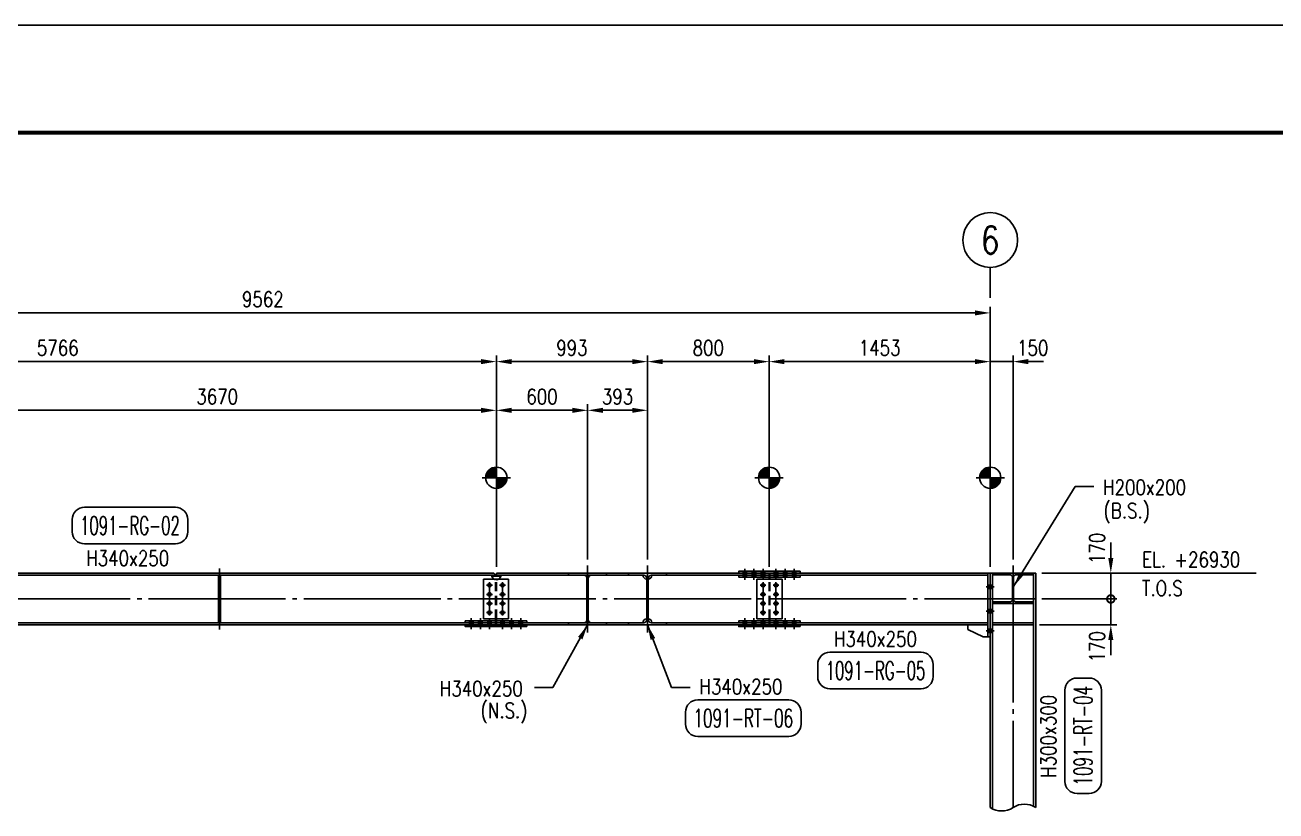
# Model space of a CAD drawing. Header units: millimetres. Extents: x 0 to 232280, y -26939 to 23794.
# Drawn here: x 215612 to 223835, y 18630 to 23794 of the extents above; entities that cross this region are included whole.
import ezdxf
from ezdxf.enums import TextEntityAlignment as Align

# ---------------------------------------------------------------- set-up
doc = ezdxf.new("R2010")
doc.units = ezdxf.units.MM
doc.header["$LTSCALE"] = 30
doc.linetypes.add('JNK-CENTER', pattern=[34, 30, -1.5, 1, -1.5])
doc.linetypes.add('JNK-HIDDEN', pattern=[3, 2, -1])
for name, color, linetype in [('CEN-R', 1, 'JNK-CENTER'), ('CON-C', 4, 'Continuous'), ('CON-G', 3, 'Continuous'), ('CON-W', 7, 'Continuous'), ('CON-Y', 2, 'Continuous'), ('CONT-Y', 2, 'Continuous'), ('Dim-W', 7, 'Continuous'), ('HID-Y', 2, 'JNK-HIDDEN'), ('STL-OBJT', 7, 'Continuous')]:
    doc.layers.add(name, color=color, linetype=linetype)
doc.styles.add('SIMPLEX', font='simplex.shx', dxfattribs={"width": 0.8})
doc.dimstyles.new('DIM40', dxfattribs={"dimscale": 40, "dimtxt": 2.5, "dimasz": 2.5, "dimexe": 1, "dimexo": 1, "dimgap": 1, "dimtad": 1, "dimdec": 0, "dimdsep": 46, "dimtxsty": 'SIMPLEX', "dimcen": 0, "dimclrd": 7, "dimclre": 7, "dimclrt": 2, "dimadec": 1, "dimazin": 2, "dimtfac": 1, "dimtdec": 0, "dimtix": 1, "dimtmove": 2, "dimatfit": 2, "dimfxl": 1, "dimtolj": 1, "dimtzin": 0, "dimarcsym": 1})

# ---------------------------------------------------------------- blocks, each defined once
blk = doc.blocks.new('TITLE')
at = {"color": 7}
blk.add_line((841, 594.85), (0, 594.85), dxfattribs=at)
at = {"color": 7, "const_width": 0.707}
blk.add_lwpolyline([(823.32, 577.17), (27.94, 577.17)], dxfattribs=at)
blk = doc.blocks.new('col-row')
at = {"layer": 'CON-Y'}
blk.add_line((-3, 0), (-8, 0), dxfattribs=at)
blk.add_circle((-12.5, 0), 4.5, dxfattribs=at)
at = {"layer": 'CON-C', "style": 'SIMPLEX', "width": 0.8}
blk.add_attdef('A', text='', height=4.5, dxfattribs=at).set_placement((-12.5, 0), align=Align.MIDDLE_CENTER)
blk = doc.blocks.new('DUCT-TAG')
at = {"layer": 'CON-G'}
blk.add_lwpolyline([(-9.49, -1), (-9.49, 1, -0.414214), (-7.49, 3), (7.49, 3, -0.414214), (9.49, 1), (9.49, -1, -0.414214), (7.49, -3), (-7.49, -3, -0.414214)], format="xyb", close=True, dxfattribs=at)
at = {"layer": 'CON-G', "style": 'SIMPLEX', "width": 1.246304}
blk.add_attdef('NAME', text='', height=3, dxfattribs=at).set_placement((-8.19, -1.5), (8.19, -1.5), align=Align.FIT)
at = {"layer": 'CON-Y', "style": 'SIMPLEX'}
blk.add_attdef('ELEVATION', text='', height=2, dxfattribs=at).set_placement((0, -6.02), align=Align.CENTER)
blk = doc.blocks.new('A$C1D9C7FCA')
at = {"layer": 'CON-W'}
h = blk.add_hatch(color=256, dxfattribs=at)
h.paths.add_polyline_path([(40, 28.3), (40, 16.3), (28.5, 16.3), (28.5, 28.3)])
h.paths.add_polyline_path([(51.5, 28.3), (51.5, 16.3), (40, 16.3), (40, 28.3)])
h.paths.add_polyline_path([(51.5, 28.3), (40, 28.3), (40, 42.3), (51.5, 42.3)])
h.paths.add_polyline_path([(40, 28.3), (28.5, 28.3), (28.5, 42.3), (40, 42.3)])
h.paths.add_polyline_path([(40, 42.3), (28.5, 42.3), (28.5, 54.3), (40, 54.3)])
h.paths.add_polyline_path([(51.5, 42.3), (40, 42.3), (40, 54.3), (51.5, 54.3)])
h = blk.add_hatch(color=256, dxfattribs=at)
h.paths.add_polyline_path([(100, 28.3), (100, 16.3), (88.5, 16.3), (88.5, 28.3)])
h.paths.add_polyline_path([(111.5, 28.3), (111.5, 16.3), (100, 16.3), (100, 28.3)])
h.paths.add_polyline_path([(111.5, 28.3), (100, 28.3), (100, 42.3), (111.5, 42.3)])
h.paths.add_polyline_path([(100, 28.3), (88.5, 28.3), (88.5, 42.3), (100, 42.3)])
h.paths.add_polyline_path([(100, 42.3), (88.5, 42.3), (88.5, 54.3), (100, 54.3)])
h.paths.add_polyline_path([(111.5, 42.3), (100, 42.3), (100, 54.3), (111.5, 54.3)])
h = blk.add_hatch(color=256, dxfattribs=at)
h.paths.add_polyline_path([(160, 28.3), (160, 16.3), (148.5, 16.3), (148.5, 28.3)])
h.paths.add_polyline_path([(171.5, 28.3), (171.5, 16.3), (160, 16.3), (160, 28.3)])
h.paths.add_polyline_path([(171.5, 28.3), (160, 28.3), (160, 42.3), (171.5, 42.3)])
h.paths.add_polyline_path([(160, 28.3), (148.5, 28.3), (148.5, 42.3), (160, 42.3)])
h.paths.add_polyline_path([(160, 42.3), (148.5, 42.3), (148.5, 54.3), (160, 54.3)])
h.paths.add_polyline_path([(171.5, 42.3), (160, 42.3), (160, 54.3), (171.5, 54.3)])
h = blk.add_hatch(color=256, dxfattribs=at)
h.paths.add_polyline_path([(245, 28.3), (245, 16.3), (233.5, 16.3), (233.5, 28.3)])
h.paths.add_polyline_path([(256.5, 28.3), (256.5, 16.3), (245, 16.3), (245, 28.3)])
h.paths.add_polyline_path([(256.5, 28.3), (245, 28.3), (245, 42.3), (256.5, 42.3)])
h.paths.add_polyline_path([(245, 28.3), (233.5, 28.3), (233.5, 42.3), (245, 42.3)])
h.paths.add_polyline_path([(245, 42.3), (233.5, 42.3), (233.5, 54.3), (245, 54.3)])
h.paths.add_polyline_path([(256.5, 42.3), (245, 42.3), (245, 54.3), (256.5, 54.3)])
h = blk.add_hatch(color=256, dxfattribs=at)
h.paths.add_polyline_path([(305, 28.3), (305, 16.3), (293.5, 16.3), (293.5, 28.3)])
h.paths.add_polyline_path([(316.5, 28.3), (316.5, 16.3), (305, 16.3), (305, 28.3)])
h.paths.add_polyline_path([(316.5, 28.3), (305, 28.3), (305, 42.3), (316.5, 42.3)])
h.paths.add_polyline_path([(305, 28.3), (293.5, 28.3), (293.5, 42.3), (305, 42.3)])
h.paths.add_polyline_path([(305, 42.3), (293.5, 42.3), (293.5, 54.3), (305, 54.3)])
h.paths.add_polyline_path([(316.5, 42.3), (305, 42.3), (305, 54.3), (316.5, 54.3)])
h = blk.add_hatch(color=256, dxfattribs=at)
h.paths.add_polyline_path([(365, 28.3), (365, 16.3), (353.5, 16.3), (353.5, 28.3)])
h.paths.add_polyline_path([(376.5, 28.3), (376.5, 16.3), (365, 16.3), (365, 28.3)])
h.paths.add_polyline_path([(376.5, 28.3), (365, 28.3), (365, 42.3), (376.5, 42.3)])
h.paths.add_polyline_path([(365, 28.3), (353.5, 28.3), (353.5, 42.3), (365, 42.3)])
h.paths.add_polyline_path([(365, 42.3), (353.5, 42.3), (353.5, 54.3), (365, 54.3)])
h.paths.add_polyline_path([(376.5, 42.3), (365, 42.3), (365, 54.3), (376.5, 54.3)])
at = {"layer": 'CEN-R'}
for p, q in [((179.2, 288.3), (140.8, 288.3)), ((179.2, 288.3), (140.8, 288.3)), ((160, 307.4), (160, 89.1)), ((225.8, 288.3), (264.2, 288.3)), ((225.8, 288.3), (264.2, 288.3)), ((245, 307.4), (245, 89.1)), ((179.2, 228.3), (140.8, 228.3)), ((179.2, 168.3), (140.8, 168.3)), ((225.8, 228.3), (264.2, 228.3)), ((225.8, 168.3), (264.2, 168.3)), ((179.2, 108.3), (140.8, 108.3)), ((179.2, 108.3), (140.8, 108.3)), ((160, 127.4), (160, 89.1)), ((225.8, 108.3), (264.2, 108.3)), ((225.8, 108.3), (264.2, 108.3)), ((245, 127.4), (245, 89.1)), ((40, 71.7), (40, 0)), ((100, 71.7), (100, 0)), ((160, 71.7), (160, 0)), ((245, 71.7), (245, 0)), ((305, 71.7), (305, 0)), ((365, 71.7), (365, 0))]:
    blk.add_line(p, q, dxfattribs=at)
at = {"layer": 'CON-G'}
for p, q in [((175, 354.3), (175, 348.3)), ((175, 348.3), (225, 348.3)), ((200, 354.3), (200, 368.3)), ((205, 356.3), (217.4, 368.3)), ((205, 354.3), (205, 356.3)), ((225, 354.3), (225, 348.3)), ((120, 328.3), (285, 328.3)), ((120, 328.3), (120, 68.3)), ((285, 328.3), (285, 68.3)), ((120, 68.3), (285, 68.3)), ((200, 54.3), (200, 68.3)), ((205, 54.3), (205, 68.3))]:
    blk.add_line(p, q, dxfattribs=at)
for points in [[(0, 42.3), (405, 42.3), (405, 54.3), (0, 54.3)], [(0, 16.3), (405, 16.3), (405, 28.3), (0, 28.3)]]:
    blk.add_lwpolyline(points, close=True, dxfattribs=at)
for centre in [(160, 288.3), (245, 288.3), (160, 228.3), (160, 168.3), (245, 228.3), (245, 168.3), (160, 108.3), (245, 108.3)]:
    blk.add_circle(centre, 11.5, dxfattribs=at)
for start, end in [(180, 240.07357), (299.92643, 0)]:
    blk.add_arc((200, 354.3), 30, start, end, dxfattribs=at)
at = {"layer": 'HID-Y'}
for p, q in [((200, 68.3), (200, 324.3)), ((205, 68.3), (205, 324.7)), ((28.5, 54.3), (28.5, 16.3)), ((51.5, 54.3), (51.5, 16.3)), ((88.5, 54.3), (88.5, 16.3)), ((111.5, 54.3), (111.5, 16.3)), ((148.5, 54.3), (148.5, 16.3)), ((171.5, 54.3), (171.5, 16.3)), ((200, 28.3), (200, 54.3)), ((205, 28.3), (205, 54.3)), ((233.5, 54.3), (233.5, 16.3)), ((256.5, 54.3), (256.5, 16.3)), ((293.5, 54.3), (293.5, 16.3)), ((316.5, 54.3), (316.5, 16.3)), ((353.5, 54.3), (353.5, 16.3)), ((376.5, 54.3), (376.5, 16.3))]:
    blk.add_line(p, q, dxfattribs=at)
for start, end in [(240.07357, 270), (279.59407, 299.92643)]:
    blk.add_arc((200, 354.3), 30, start, end, dxfattribs=at)
blk = doc.blocks.new('340X250 S')
at = {"layer": 'CON-W'}
h = blk.add_hatch(color=256, dxfattribs=at)
h.paths.add_polyline_path([(382948.4, -27473.5), (382948.4, -27461.5), (382936.9, -27461.5), (382936.9, -27473.5)])
h.paths.add_polyline_path([(382959.9, -27473.5), (382959.9, -27461.5), (382948.4, -27461.5), (382948.4, -27473.5)])
h.paths.add_polyline_path([(382959.9, -27473.5), (382948.4, -27473.5), (382948.4, -27487.5), (382959.9, -27487.5)])
h.paths.add_polyline_path([(382948.4, -27473.5), (382936.9, -27473.5), (382936.9, -27487.5), (382948.4, -27487.5)])
h.paths.add_polyline_path([(382948.4, -27487.5), (382936.9, -27487.5), (382936.9, -27499.5), (382948.4, -27499.5)])
h.paths.add_polyline_path([(382959.9, -27487.5), (382948.4, -27487.5), (382948.4, -27499.5), (382959.9, -27499.5)])
h = blk.add_hatch(color=256, dxfattribs=at)
h.paths.add_polyline_path([(383008.4, -27473.5), (383008.4, -27461.5), (382996.9, -27461.5), (382996.9, -27473.5)])
h.paths.add_polyline_path([(383019.9, -27473.5), (383019.9, -27461.5), (383008.4, -27461.5), (383008.4, -27473.5)])
h.paths.add_polyline_path([(383019.9, -27473.5), (383008.4, -27473.5), (383008.4, -27487.5), (383019.9, -27487.5)])
h.paths.add_polyline_path([(383008.4, -27473.5), (382996.9, -27473.5), (382996.9, -27487.5), (383008.4, -27487.5)])
h.paths.add_polyline_path([(383008.4, -27487.5), (382996.9, -27487.5), (382996.9, -27499.5), (383008.4, -27499.5)])
h.paths.add_polyline_path([(383019.9, -27487.5), (383008.4, -27487.5), (383008.4, -27499.5), (383019.9, -27499.5)])
h = blk.add_hatch(color=256, dxfattribs=at)
h.paths.add_polyline_path([(383068.4, -27473.5), (383068.4, -27461.5), (383056.9, -27461.5), (383056.9, -27473.5)])
h.paths.add_polyline_path([(383079.9, -27473.5), (383079.9, -27461.5), (383068.4, -27461.5), (383068.4, -27473.5)])
h.paths.add_polyline_path([(383079.9, -27473.5), (383068.4, -27473.5), (383068.4, -27487.5), (383079.9, -27487.5)])
h.paths.add_polyline_path([(383068.4, -27473.5), (383056.9, -27473.5), (383056.9, -27487.5), (383068.4, -27487.5)])
h.paths.add_polyline_path([(383068.4, -27487.5), (383056.9, -27487.5), (383056.9, -27499.5), (383068.4, -27499.5)])
h.paths.add_polyline_path([(383079.9, -27487.5), (383068.4, -27487.5), (383068.4, -27499.5), (383079.9, -27499.5)])
h = blk.add_hatch(color=256, dxfattribs=at)
h.paths.add_polyline_path([(383153.4, -27473.5), (383153.4, -27461.5), (383141.9, -27461.5), (383141.9, -27473.5)])
h.paths.add_polyline_path([(383164.9, -27473.5), (383164.9, -27461.5), (383153.4, -27461.5), (383153.4, -27473.5)])
h.paths.add_polyline_path([(383164.9, -27473.5), (383153.4, -27473.5), (383153.4, -27487.5), (383164.9, -27487.5)])
h.paths.add_polyline_path([(383153.4, -27473.5), (383141.9, -27473.5), (383141.9, -27487.5), (383153.4, -27487.5)])
h.paths.add_polyline_path([(383153.4, -27487.5), (383141.9, -27487.5), (383141.9, -27499.5), (383153.4, -27499.5)])
h.paths.add_polyline_path([(383164.9, -27487.5), (383153.4, -27487.5), (383153.4, -27499.5), (383164.9, -27499.5)])
h = blk.add_hatch(color=256, dxfattribs=at)
h.paths.add_polyline_path([(383213.4, -27473.5), (383213.4, -27461.5), (383201.9, -27461.5), (383201.9, -27473.5)])
h.paths.add_polyline_path([(383224.9, -27473.5), (383224.9, -27461.5), (383213.4, -27461.5), (383213.4, -27473.5)])
h.paths.add_polyline_path([(383224.9, -27473.5), (383213.4, -27473.5), (383213.4, -27487.5), (383224.9, -27487.5)])
h.paths.add_polyline_path([(383213.4, -27473.5), (383201.9, -27473.5), (383201.9, -27487.5), (383213.4, -27487.5)])
h.paths.add_polyline_path([(383213.4, -27487.5), (383201.9, -27487.5), (383201.9, -27499.5), (383213.4, -27499.5)])
h.paths.add_polyline_path([(383224.9, -27487.5), (383213.4, -27487.5), (383213.4, -27499.5), (383224.9, -27499.5)])
h = blk.add_hatch(color=256, dxfattribs=at)
h.paths.add_polyline_path([(383273.4, -27473.5), (383273.4, -27461.5), (383261.9, -27461.5), (383261.9, -27473.5)])
h.paths.add_polyline_path([(383284.9, -27473.5), (383284.9, -27461.5), (383273.4, -27461.5), (383273.4, -27473.5)])
h.paths.add_polyline_path([(383284.9, -27473.5), (383273.4, -27473.5), (383273.4, -27487.5), (383284.9, -27487.5)])
h.paths.add_polyline_path([(383273.4, -27473.5), (383261.9, -27473.5), (383261.9, -27487.5), (383273.4, -27487.5)])
h.paths.add_polyline_path([(383273.4, -27487.5), (383261.9, -27487.5), (383261.9, -27499.5), (383273.4, -27499.5)])
h.paths.add_polyline_path([(383284.9, -27487.5), (383273.4, -27487.5), (383273.4, -27499.5), (383284.9, -27499.5)])
h = blk.add_hatch(color=256, dxfattribs=at)
h.paths.add_polyline_path([(382948.4, -27813.5), (382948.4, -27825.5), (382936.9, -27825.5), (382936.9, -27813.5)])
h.paths.add_polyline_path([(382959.9, -27813.5), (382959.9, -27825.5), (382948.4, -27825.5), (382948.4, -27813.5)])
h.paths.add_polyline_path([(382959.9, -27813.5), (382948.4, -27813.5), (382948.4, -27799.5), (382959.9, -27799.5)])
h.paths.add_polyline_path([(382948.4, -27813.5), (382936.9, -27813.5), (382936.9, -27799.5), (382948.4, -27799.5)])
h.paths.add_polyline_path([(382948.4, -27799.5), (382936.9, -27799.5), (382936.9, -27787.5), (382948.4, -27787.5)])
h.paths.add_polyline_path([(382959.9, -27799.5), (382948.4, -27799.5), (382948.4, -27787.5), (382959.9, -27787.5)])
h = blk.add_hatch(color=256, dxfattribs=at)
h.paths.add_polyline_path([(383008.4, -27813.5), (383008.4, -27825.5), (382996.9, -27825.5), (382996.9, -27813.5)])
h.paths.add_polyline_path([(383019.9, -27813.5), (383019.9, -27825.5), (383008.4, -27825.5), (383008.4, -27813.5)])
h.paths.add_polyline_path([(383019.9, -27813.5), (383008.4, -27813.5), (383008.4, -27799.5), (383019.9, -27799.5)])
h.paths.add_polyline_path([(383008.4, -27813.5), (382996.9, -27813.5), (382996.9, -27799.5), (383008.4, -27799.5)])
h.paths.add_polyline_path([(383008.4, -27799.5), (382996.9, -27799.5), (382996.9, -27787.5), (383008.4, -27787.5)])
h.paths.add_polyline_path([(383019.9, -27799.5), (383008.4, -27799.5), (383008.4, -27787.5), (383019.9, -27787.5)])
h = blk.add_hatch(color=256, dxfattribs=at)
h.paths.add_polyline_path([(383068.4, -27813.5), (383068.4, -27825.5), (383056.9, -27825.5), (383056.9, -27813.5)])
h.paths.add_polyline_path([(383079.9, -27813.5), (383079.9, -27825.5), (383068.4, -27825.5), (383068.4, -27813.5)])
h.paths.add_polyline_path([(383079.9, -27813.5), (383068.4, -27813.5), (383068.4, -27799.5), (383079.9, -27799.5)])
h.paths.add_polyline_path([(383068.4, -27813.5), (383056.9, -27813.5), (383056.9, -27799.5), (383068.4, -27799.5)])
h.paths.add_polyline_path([(383068.4, -27799.5), (383056.9, -27799.5), (383056.9, -27787.5), (383068.4, -27787.5)])
h.paths.add_polyline_path([(383079.9, -27799.5), (383068.4, -27799.5), (383068.4, -27787.5), (383079.9, -27787.5)])
h = blk.add_hatch(color=256, dxfattribs=at)
h.paths.add_polyline_path([(383153.4, -27813.5), (383153.4, -27825.5), (383141.9, -27825.5), (383141.9, -27813.5)])
h.paths.add_polyline_path([(383164.9, -27813.5), (383164.9, -27825.5), (383153.4, -27825.5), (383153.4, -27813.5)])
h.paths.add_polyline_path([(383164.9, -27813.5), (383153.4, -27813.5), (383153.4, -27799.5), (383164.9, -27799.5)])
h.paths.add_polyline_path([(383153.4, -27813.5), (383141.9, -27813.5), (383141.9, -27799.5), (383153.4, -27799.5)])
h.paths.add_polyline_path([(383153.4, -27799.5), (383141.9, -27799.5), (383141.9, -27787.5), (383153.4, -27787.5)])
h.paths.add_polyline_path([(383164.9, -27799.5), (383153.4, -27799.5), (383153.4, -27787.5), (383164.9, -27787.5)])
h = blk.add_hatch(color=256, dxfattribs=at)
h.paths.add_polyline_path([(383213.4, -27813.5), (383213.4, -27825.5), (383201.9, -27825.5), (383201.9, -27813.5)])
h.paths.add_polyline_path([(383224.9, -27813.5), (383224.9, -27825.5), (383213.4, -27825.5), (383213.4, -27813.5)])
h.paths.add_polyline_path([(383224.9, -27813.5), (383213.4, -27813.5), (383213.4, -27799.5), (383224.9, -27799.5)])
h.paths.add_polyline_path([(383213.4, -27813.5), (383201.9, -27813.5), (383201.9, -27799.5), (383213.4, -27799.5)])
h.paths.add_polyline_path([(383213.4, -27799.5), (383201.9, -27799.5), (383201.9, -27787.5), (383213.4, -27787.5)])
h.paths.add_polyline_path([(383224.9, -27799.5), (383213.4, -27799.5), (383213.4, -27787.5), (383224.9, -27787.5)])
h = blk.add_hatch(color=256, dxfattribs=at)
h.paths.add_polyline_path([(383273.4, -27813.5), (383273.4, -27825.5), (383261.9, -27825.5), (383261.9, -27813.5)])
h.paths.add_polyline_path([(383284.9, -27813.5), (383284.9, -27825.5), (383273.4, -27825.5), (383273.4, -27813.5)])
h.paths.add_polyline_path([(383284.9, -27813.5), (383273.4, -27813.5), (383273.4, -27799.5), (383284.9, -27799.5)])
h.paths.add_polyline_path([(383273.4, -27813.5), (383261.9, -27813.5), (383261.9, -27799.5), (383273.4, -27799.5)])
h.paths.add_polyline_path([(383273.4, -27799.5), (383261.9, -27799.5), (383261.9, -27787.5), (383273.4, -27787.5)])
h.paths.add_polyline_path([(383284.9, -27799.5), (383273.4, -27799.5), (383273.4, -27787.5), (383284.9, -27787.5)])
at = {"layer": 'CEN-R'}
for p, q in [((382948.4, -27517), (382948.4, -27445.2)), ((383008.4, -27517), (383008.4, -27445.2)), ((383068.4, -27517), (383068.4, -27445.2)), ((383153.4, -27517), (383153.4, -27445.2)), ((383213.4, -27517), (383213.4, -27445.2)), ((383273.4, -27517), (383273.4, -27445.2)), ((383068.4, -27534.3), (383068.4, -27752.7)), ((383153.4, -27534.3), (383153.4, -27752.7)), ((383087.5, -27553.5), (383049.2, -27553.5)), ((383087.5, -27553.5), (383049.2, -27553.5)), ((383087.5, -27613.5), (383049.2, -27613.5)), ((383134.2, -27553.5), (383172.5, -27553.5)), ((383134.2, -27553.5), (383172.5, -27553.5)), ((383134.2, -27613.5), (383172.5, -27613.5)), ((383087.5, -27673.5), (383049.2, -27673.5)), ((383134.2, -27673.5), (383172.5, -27673.5)), ((382948.4, -27770), (382948.4, -27841.8)), ((383008.4, -27770), (383008.4, -27841.8)), ((383087.5, -27733.5), (383049.2, -27733.5)), ((383087.5, -27733.5), (383049.2, -27733.5)), ((383068.4, -27714.3), (383068.4, -27752.7)), ((383068.4, -27770), (383068.4, -27841.8)), ((383134.2, -27733.5), (383172.5, -27733.5)), ((383134.2, -27733.5), (383172.5, -27733.5)), ((383153.4, -27714.3), (383153.4, -27752.7)), ((383153.4, -27770), (383153.4, -27841.8)), ((383213.4, -27770), (383213.4, -27841.8)), ((383273.4, -27770), (383273.4, -27841.8))]:
    blk.add_line(p, q, dxfattribs=at)
at = {"layer": 'CON-G'}
for p, q in [((383028.4, -27513.5), (383193.4, -27513.5)), ((383028.4, -27513.5), (383028.4, -27773.5)), ((383108.4, -27513.5), (383108.4, -27499.5)), ((383113.4, -27513.5), (383113.4, -27499.5)), ((383193.4, -27513.5), (383193.4, -27773.5)), ((383028.4, -27773.5), (383193.4, -27773.5)), ((383108.4, -27787.5), (383108.4, -27773.5)), ((383113.4, -27787.5), (383113.4, -27773.5))]:
    blk.add_line(p, q, dxfattribs=at)
for points in [[(382908.4, -27461.5), (383313.4, -27461.5), (383313.4, -27473.5), (382908.4, -27473.5)], [(382908.4, -27487.5), (383313.4, -27487.5), (383313.4, -27499.5), (382908.4, -27499.5)], [(382908.4, -27799.5), (383313.4, -27799.5), (383313.4, -27787.5), (382908.4, -27787.5)], [(382908.4, -27825.5), (383313.4, -27825.5), (383313.4, -27813.5), (382908.4, -27813.5)]]:
    blk.add_lwpolyline(points, close=True, dxfattribs=at)
for centre in [(383068.4, -27553.5), (383153.4, -27553.5), (383068.4, -27613.5), (383153.4, -27613.5), (383068.4, -27673.5), (383153.4, -27673.5), (383068.4, -27733.5), (383153.4, -27733.5)]:
    blk.add_circle(centre, 11.5, dxfattribs=at)
at = {"layer": 'HID-Y'}
for p, q in [((382936.9, -27499.5), (382936.9, -27461.5)), ((382959.9, -27499.5), (382959.9, -27461.5)), ((382996.9, -27499.5), (382996.9, -27461.5)), ((383019.9, -27499.5), (383019.9, -27461.5)), ((383056.9, -27499.5), (383056.9, -27461.5)), ((383079.9, -27499.5), (383079.9, -27461.5)), ((383141.9, -27499.5), (383141.9, -27461.5)), ((383164.9, -27499.5), (383164.9, -27461.5)), ((383201.9, -27499.5), (383201.9, -27461.5)), ((383224.9, -27499.5), (383224.9, -27461.5)), ((383261.9, -27499.5), (383261.9, -27461.5)), ((383284.9, -27499.5), (383284.9, -27461.5)), ((383108.4, -27499.5), (383108.4, -27473.5)), ((383108.4, -27773.5), (383108.4, -27513.5)), ((383113.4, -27499.5), (383113.4, -27473.5)), ((383113.4, -27773.5), (383113.4, -27513.5)), ((382936.9, -27787.5), (382936.9, -27825.5)), ((382959.9, -27787.5), (382959.9, -27825.5)), ((382996.9, -27787.5), (382996.9, -27825.5)), ((383019.9, -27787.5), (383019.9, -27825.5)), ((383056.9, -27787.5), (383056.9, -27825.5)), ((383079.9, -27787.5), (383079.9, -27825.5)), ((383108.4, -27813.5), (383108.4, -27787.5)), ((383113.4, -27813.5), (383113.4, -27787.5)), ((383141.9, -27787.5), (383141.9, -27825.5)), ((383164.9, -27787.5), (383164.9, -27825.5)), ((383201.9, -27787.5), (383201.9, -27825.5)), ((383224.9, -27787.5), (383224.9, -27825.5)), ((383261.9, -27787.5), (383261.9, -27825.5)), ((383284.9, -27787.5), (383284.9, -27825.5))]:
    blk.add_line(p, q, dxfattribs=at)
blk = doc.blocks.new('A$C3CA24AEC')
at = {"layer": 'CEN-R'}
blk.add_line((6, 400), (6, 0), dxfattribs=at)
at = {"layer": 'CON-G'}
for p, q in [((0, 356), (0, 44)), ((12, 356), (12, 44))]:
    blk.add_line(p, q, dxfattribs=at)
blk = doc.blocks.new('FS-MARK')
h = blk.add_hatch(color=256)
edge = h.paths.add_edge_path()
edge.add_arc((0, 0), 1.75, 90, 180)
edge.add_line((-1.75, 0), (0, 0))
edge.add_line((0, 0), (0, 1.75))
h = blk.add_hatch(color=256)
edge = h.paths.add_edge_path()
edge.add_line((0, 0), (0, -1.75))
edge.add_arc((0, 0), 1.75, 270, 360)
edge.add_line((1.75, 0), (0, 0))
for p, q in [((0, 2.33), (0, -2.33)), ((2.33, 0), (-2.33, 0))]:
    blk.add_line(p, q)
blk.add_circle((0, 0), 1.75)
at = {"layer": 'CON-Y', "style": 'SIMPLEX', "width": 0.8}
blk.add_attdef('F.S.', (3.19, 1), '', height=2.5, dxfattribs=at)
blk = doc.blocks.new('*D2435')
at = {"layer": 'DEFPOINTS', "color": 0, "transparency": 16777216}
for p in [(218710.4, 21582.4), (212944.4, 20193), (218710.4, 20193)]:
    blk.add_point(p, dxfattribs=at)
at = {"layer": 'Dim-W', "color": 7, "linetype": 'ByBlock', "lineweight": -2, "transparency": 16777216}
for p, q in [((212944.4, 20233), (212944.4, 21622.4)), ((213044.4, 21582.4), (218610.4, 21582.4)), ((218710.4, 20233), (218710.4, 21622.4))]:
    blk.add_line(p, q, dxfattribs=at)
at = {"layer": 'Dim-W', "color": 7, "transparency": 16777216}
for points in [[(213044.4, 21599), (213044.4, 21565.7), (212944.4, 21582.4)], [(218610.4, 21599), (218610.4, 21565.7), (218710.4, 21582.4)]]:
    blk.add_solid(points, dxfattribs=at)
at = {"layer": 'Dim-W', "color": 2, "transparency": 16777216, "insert": (215827.4, 21672.4), "char_height": 100, "attachment_point": 5, "style": 'SIMPLEX'}
blk.add_mtext('\\A1;5766', dxfattribs=at)
blk = doc.blocks.new('*D2436')
at = {"layer": 'DEFPOINTS', "color": 0, "transparency": 16777216}
for p in [(222106.4, 21582.4), (222106.4, 20243), (221956.4, 20193)]:
    blk.add_point(p, dxfattribs=at)
at = {"layer": 'Dim-W', "color": 7, "linetype": 'ByBlock', "lineweight": -2, "transparency": 16777216}
for p, q in [((221856.4, 21582.4), (221756.4, 21582.4)), ((221956.4, 20233), (221956.4, 21622.4)), ((221956.4, 21582.4), (222106.4, 21582.4)), ((222106.4, 20283), (222106.4, 21622.4)), ((222206.4, 21582.4), (222306.4, 21582.4))]:
    blk.add_line(p, q, dxfattribs=at)
at = {"layer": 'Dim-W', "color": 7, "transparency": 16777216}
for points in [[(221856.4, 21599), (221856.4, 21565.7), (221956.4, 21582.4)], [(222206.4, 21599), (222206.4, 21565.7), (222106.4, 21582.4)]]:
    blk.add_solid(points, dxfattribs=at)
at = {"layer": 'Dim-W', "color": 2, "transparency": 16777216, "insert": (222236.1, 21672.4), "char_height": 100, "attachment_point": 5, "style": 'SIMPLEX'}
blk.add_mtext('\\A1;150', dxfattribs=at)
blk = doc.blocks.new('*D2402')
at = {"layer": 'DEFPOINTS', "color": 0, "transparency": 16777216}
for p in [(219310.4, 21262.4), (219703.4, 21262.4), (219310.4, 20243)]:
    blk.add_point(p, dxfattribs=at)
at = {"layer": 'Dim-W', "color": 7, "linetype": 'ByBlock', "lineweight": -2, "transparency": 16777216}
for p, q in [((219310.4, 20283), (219310.4, 21302.4)), ((219603.4, 21262.4), (219410.4, 21262.4))]:
    blk.add_line(p, q, dxfattribs=at)
at = {"layer": 'Dim-W', "color": 7, "transparency": 16777216}
for points in [[(219410.4, 21279), (219410.4, 21245.7), (219310.4, 21262.4)], [(219603.4, 21279), (219603.4, 21245.7), (219703.4, 21262.4)]]:
    blk.add_solid(points, dxfattribs=at)
at = {"layer": 'Dim-W', "color": 2, "transparency": 16777216, "insert": (219506.9, 21352.4), "char_height": 100, "attachment_point": 5, "style": 'SIMPLEX'}
blk.add_mtext('\\A1;393', dxfattribs=at)
blk = doc.blocks.new('*D2403')
at = {"layer": 'DEFPOINTS', "color": 0, "transparency": 16777216}
for p in [(218710.4, 21262.4), (218710.4, 21262.4), (219310.4, 21262.4)]:
    blk.add_point(p, dxfattribs=at)
at = {"layer": 'Dim-W', "color": 7, "linetype": 'ByBlock', "lineweight": -2, "transparency": 16777216}
blk.add_line((219210.4, 21262.4), (218810.4, 21262.4), dxfattribs=at)
at = {"layer": 'Dim-W', "color": 7, "transparency": 16777216}
for points in [[(218810.4, 21279), (218810.4, 21245.7), (218710.4, 21262.4)], [(219210.4, 21279), (219210.4, 21245.7), (219310.4, 21262.4)]]:
    blk.add_solid(points, dxfattribs=at)
at = {"layer": 'Dim-W', "color": 2, "transparency": 16777216, "insert": (219010.4, 21352.4), "char_height": 100, "attachment_point": 5, "style": 'SIMPLEX'}
blk.add_mtext('\\A1;600', dxfattribs=at)
blk = doc.blocks.new('*D2404')
at = {"layer": 'DEFPOINTS', "color": 0, "transparency": 16777216}
for p in [(215040.4, 21262.4), (218710.4, 21262.4), (215040.4, 20243)]:
    blk.add_point(p, dxfattribs=at)
at = {"layer": 'Dim-W', "color": 7, "linetype": 'ByBlock', "lineweight": -2, "transparency": 16777216}
for p, q in [((215040.4, 20283), (215040.4, 21302.4)), ((218610.4, 21262.4), (215140.4, 21262.4))]:
    blk.add_line(p, q, dxfattribs=at)
at = {"layer": 'Dim-W', "color": 7, "transparency": 16777216}
for points in [[(215140.4, 21279), (215140.4, 21245.7), (215040.4, 21262.4)], [(218610.4, 21279), (218610.4, 21245.7), (218710.4, 21262.4)]]:
    blk.add_solid(points, dxfattribs=at)
at = {"layer": 'Dim-W', "color": 2, "transparency": 16777216, "insert": (216875.4, 21352.4), "char_height": 100, "attachment_point": 5, "style": 'SIMPLEX'}
blk.add_mtext('\\A1;3670', dxfattribs=at)
blk = doc.blocks.new('*D2433')
at = {"layer": 'DEFPOINTS', "color": 0, "transparency": 16777216}
for p in [(221956.4, 21902.4), (212394.4, 20193), (221956.4, 20193)]:
    blk.add_point(p, dxfattribs=at)
at = {"layer": 'Dim-W', "color": 7, "linetype": 'ByBlock', "lineweight": -2, "transparency": 16777216}
for p, q in [((212394.4, 20233), (212394.4, 21942.4)), ((212494.4, 21902.4), (221856.4, 21902.4)), ((221956.4, 20233), (221956.4, 21942.4))]:
    blk.add_line(p, q, dxfattribs=at)
at = {"layer": 'Dim-W', "color": 7, "transparency": 16777216}
for points in [[(212494.4, 21919), (212494.4, 21885.7), (212394.4, 21902.4)], [(221856.4, 21919), (221856.4, 21885.7), (221956.4, 21902.4)]]:
    blk.add_solid(points, dxfattribs=at)
at = {"layer": 'Dim-W', "color": 2, "transparency": 16777216, "insert": (217175.4, 21992.4), "char_height": 100, "attachment_point": 5, "style": 'SIMPLEX'}
blk.add_mtext('\\A1;9562', dxfattribs=at)
blk = doc.blocks.new('_DotSmall')
at = {"color": 0, "linetype": 'ByBlock', "const_width": 0.5}
blk.add_lwpolyline([(-0.0625, 0, 1), (0.0625, 0, 1)], format="xyb", close=True, dxfattribs=at)
blk = doc.blocks.new('*D2398')
at = {"layer": 'DEFPOINTS', "color": 0, "transparency": 16777216}
for p in [(222256.4, 20193), (222256.4, 20023), (222749.1, 20023)]:
    blk.add_point(p, dxfattribs=at)
at = {"layer": 'Dim-W', "color": 7, "linetype": 'ByBlock', "lineweight": -2, "transparency": 16777216}
for p, q in [((222749.1, 20293), (222749.1, 20393)), ((222296.4, 20193), (222789.1, 20193)), ((222749.1, 20193), (222749.1, 20023)), ((222296.4, 20023), (222789.1, 20023)), ((222749.1, 20023), (222749.1, 19923))]:
    blk.add_line(p, q, dxfattribs=at)
at = {"layer": 'Dim-W', "color": 7, "lineweight": -2, "transparency": 16777216, "xscale": 100, "yscale": 100, "zscale": 100, "rotation": 90}
blk.add_blockref('_DotSmall', (222749.1, 20023), dxfattribs=at)
at = {"layer": 'Dim-W', "color": 2, "transparency": 16777216, "insert": (222658.8, 20355.3), "char_height": 100, "attachment_point": 5, "rotation": 90, "style": 'SIMPLEX', "bg_fill": 3, "box_fill_scale": 1.1, "bg_fill_color": 256, "bg_fill_true_color": 13158600, "bg_fill_transparency": 0}
blk.add_mtext('\\A1;170', dxfattribs=at)
at = {"layer": 'Dim-W', "color": 7, "transparency": 16777216}
blk.add_solid([(222732.5, 20293), (222765.8, 20293), (222749.1, 20193)], dxfattribs=at)
blk = doc.blocks.new('*D2399')
at = {"layer": 'DEFPOINTS', "color": 0, "transparency": 16777216}
for p in [(222256.4, 20023), (222749.1, 20023), (222241.4, 19853)]:
    blk.add_point(p, dxfattribs=at)
at = {"layer": 'Dim-W', "color": 7, "linetype": 'ByBlock', "lineweight": -2, "transparency": 16777216}
for p, q in [((222749.1, 20023), (222749.1, 20123)), ((222296.4, 20023), (222789.1, 20023)), ((222749.1, 19853), (222749.1, 20023)), ((222281.4, 19853), (222789.1, 19853)), ((222749.1, 19753), (222749.1, 19653))]:
    blk.add_line(p, q, dxfattribs=at)
at = {"layer": 'Dim-W', "color": 7, "transparency": 16777216}
blk.add_solid([(222732.5, 19753), (222765.8, 19753), (222749.1, 19853)], dxfattribs=at)
at = {"layer": 'Dim-W', "color": 7, "lineweight": -2, "transparency": 16777216, "xscale": 100, "yscale": 100, "zscale": 100, "rotation": 270}
blk.add_blockref('_DotSmall', (222749.1, 20023), dxfattribs=at)
at = {"layer": 'Dim-W', "color": 2, "transparency": 16777216, "insert": (222658.8, 19709.2), "char_height": 100, "attachment_point": 5, "rotation": 90, "style": 'SIMPLEX'}
blk.add_mtext('\\A1;170', dxfattribs=at)
blk = doc.blocks.new('*D2273')
at = {"layer": 'DEFPOINTS', "color": 0, "transparency": 16777216}
for p in [(218710.4, 21582.4), (219703.4, 21582.4), (219703.4, 20243)]:
    blk.add_point(p, dxfattribs=at)
at = {"layer": 'Dim-W', "color": 7, "linetype": 'ByBlock', "lineweight": -2, "transparency": 16777216}
for p, q in [((218810.4, 21582.4), (219603.4, 21582.4)), ((219703.4, 20283), (219703.4, 21622.4))]:
    blk.add_line(p, q, dxfattribs=at)
at = {"layer": 'Dim-W', "color": 7, "transparency": 16777216}
for points in [[(218810.4, 21599), (218810.4, 21565.7), (218710.4, 21582.4)], [(219603.4, 21599), (219603.4, 21565.7), (219703.4, 21582.4)]]:
    blk.add_solid(points, dxfattribs=at)
at = {"layer": 'Dim-W', "color": 2, "transparency": 16777216, "insert": (219206.9, 21672.4), "char_height": 100, "attachment_point": 5, "style": 'SIMPLEX'}
blk.add_mtext('\\A1;993', dxfattribs=at)
blk = doc.blocks.new('*D2274')
at = {"layer": 'DEFPOINTS', "color": 0, "transparency": 16777216}
for p in [(219703.4, 21582.4), (220503.4, 21582.4), (220503.4, 20193)]:
    blk.add_point(p, dxfattribs=at)
at = {"layer": 'Dim-W', "color": 7, "linetype": 'ByBlock', "lineweight": -2, "transparency": 16777216}
for p, q in [((219803.4, 21582.4), (220403.4, 21582.4)), ((220503.4, 20233), (220503.4, 21622.4))]:
    blk.add_line(p, q, dxfattribs=at)
at = {"layer": 'Dim-W', "color": 7, "transparency": 16777216}
for points in [[(219803.4, 21599), (219803.4, 21565.7), (219703.4, 21582.4)], [(220403.4, 21599), (220403.4, 21565.7), (220503.4, 21582.4)]]:
    blk.add_solid(points, dxfattribs=at)
at = {"layer": 'Dim-W', "color": 2, "transparency": 16777216, "insert": (220103.4, 21672.4), "char_height": 100, "attachment_point": 5, "style": 'SIMPLEX'}
blk.add_mtext('\\A1;800', dxfattribs=at)
blk = doc.blocks.new('*D2275')
at = {"layer": 'DEFPOINTS', "color": 0, "transparency": 16777216}
for p in [(220503.4, 21582.4), (221956.4, 21582.4), (221956.4, 21582.4)]:
    blk.add_point(p, dxfattribs=at)
at = {"layer": 'Dim-W', "color": 7, "linetype": 'ByBlock', "lineweight": -2, "transparency": 16777216}
blk.add_line((220603.4, 21582.4), (221856.4, 21582.4), dxfattribs=at)
at = {"layer": 'Dim-W', "color": 7, "transparency": 16777216}
for points in [[(220603.4, 21599), (220603.4, 21565.7), (220503.4, 21582.4)], [(221856.4, 21599), (221856.4, 21565.7), (221956.4, 21582.4)]]:
    blk.add_solid(points, dxfattribs=at)
at = {"layer": 'Dim-W', "color": 2, "transparency": 16777216, "insert": (221229.9, 21672.4), "char_height": 100, "attachment_point": 5, "style": 'SIMPLEX'}
blk.add_mtext('\\A1;1453', dxfattribs=at)

msp = doc.modelspace()

# ---------------------------------------------------------------- hatches: boundary and pattern name
at = {"layer": 'CON-W'}
h = msp.add_hatch(color=256, dxfattribs=at)
h.paths.add_polyline_path([(221956.36, 20102.99), (221956.36, 20114.49), (221972.36, 20114.49), (221972.36, 20102.99)])
h.paths.add_polyline_path([(221940.36, 20102.99), (221940.36, 20114.49), (221956.36, 20114.49), (221956.36, 20102.99)])
h.paths.add_polyline_path([(221940.36, 20091.49), (221940.36, 20102.99), (221956.36, 20102.99), (221956.36, 20091.49)])
h.paths.add_polyline_path([(221956.36, 20091.49), (221956.36, 20102.99), (221972.36, 20102.99), (221972.36, 20091.49)])
h = msp.add_hatch(color=256, dxfattribs=at)
h.paths.add_polyline_path([(221956.36, 19954.49), (221972.36, 19954.49), (221972.36, 19942.99), (221956.36, 19942.99)])
h.paths.add_polyline_path([(221940.36, 19954.49), (221956.36, 19954.49), (221956.36, 19942.99), (221940.36, 19942.99)])
h.paths.add_polyline_path([(221940.36, 19942.99), (221956.36, 19942.99), (221956.36, 19931.49), (221940.36, 19931.49)])
h.paths.add_polyline_path([(221956.36, 19942.99), (221972.36, 19942.99), (221972.36, 19931.49), (221956.36, 19931.49)])
h = msp.add_hatch(color=256, dxfattribs=at)
h.paths.add_polyline_path([(221956.36, 19824.49), (221972.36, 19824.49), (221972.36, 19812.99), (221956.36, 19812.99)])
h.paths.add_polyline_path([(221940.36, 19824.49), (221956.36, 19824.49), (221956.36, 19812.99), (221940.36, 19812.99)])
h.paths.add_polyline_path([(221940.36, 19812.99), (221956.36, 19812.99), (221956.36, 19801.49), (221940.36, 19801.49)])
h.paths.add_polyline_path([(221956.36, 19812.99), (221972.36, 19812.99), (221972.36, 19801.49), (221956.36, 19801.49)])

# ---------------------------------------------------------------- linework, layer by layer
at = {"layer": 'CEN-R'}
for p, q in [((219310.36, 20242.99), (219310.36, 19802.99)), ((219703.36, 20242.99), (219703.36, 19802.99)), ((222106.36, 20242.99), (222106.36, 18652.17)), ((222106.36, 20242.99), (222106.36, 18673.41)), ((221982.36, 20102.99), (221930.36, 20102.99)), ((201124.36, 20022.99), (222256.36, 20022.99)), ((221982.36, 19942.99), (221930.36, 19942.99)), ((221982.36, 19812.99), (221930.36, 19812.99))]:
    msp.add_line(p, q, dxfattribs=at)
at = {"layer": 'CON-G'}
for p, q in [((212369.36, 20178.99), (219578.36, 20178.99)), ((212961.78, 20192.99), (218692.93, 20192.99)), ((218710.36, 20192.99), (219578.36, 20192.99)), ((219828.36, 20192.99), (221956.36, 20192.99)), ((219828.36, 20178.99), (221940.36, 20178.99)), ((221956.36, 18652.17), (221956.36, 20192.99)), ((221956.36, 20192.99), (222256.36, 20192.99)), ((221971.36, 20192.99), (221971.36, 18642.81)), ((222089.36, 20180.99), (221971.36, 20180.99)), ((222241.36, 20192.99), (222241.36, 18661.53)), ((222256.36, 20192.99), (222256.36, 18652.17)), ((222089.36, 20004.99), (221971.36, 20004.99)), ((212369.36, 19866.99), (219578.36, 19866.99)), ((212369.36, 19852.99), (219578.36, 19852.99)), ((219828.36, 19866.99), (221940.36, 19866.99)), ((219828.36, 19852.99), (221940.36, 19852.99)), ((221810.36, 19822.99), (221810.36, 19852.99)), ((221810.36, 19822.99), (221910.36, 19772.99)), ((221971.36, 19866.99), (222241.36, 19866.99)), ((221971.36, 19852.99), (222241.36, 19852.99)), ((221910.36, 19772.99), (221940.36, 19772.99))]:
    msp.add_line(p, q, dxfattribs=at)
for points in [[(219435.36, 19852.99), (219435.36, 19866.99), (219334.86, 19866.99, -0.4142136), (219314.86, 19886.99), (219314.86, 20158.99, -0.4142136), (219334.86, 20178.99), (219435.36, 20178.99), (219435.36, 20192.99), (219185.36, 20192.99), (219185.36, 20178.99), (219285.86, 20178.99, -0.4142136), (219305.86, 20158.99), (219305.86, 19886.99, -0.4142136), (219285.86, 19866.99), (219185.36, 19866.99), (219185.36, 19852.99)], [(219828.36, 19852.99), (219828.36, 19866.99), (219727.86, 19866.99, -0.4142136), (219707.86, 19886.99), (219707.86, 20158.99, -0.4142136), (219727.86, 20178.99), (219828.36, 20178.99), (219828.36, 20192.99), (219578.36, 20192.99), (219578.36, 20178.99), (219678.86, 20178.99, -0.4142136), (219698.86, 20158.99), (219698.86, 19886.99, -0.4142136), (219678.86, 19866.99), (219578.36, 19866.99), (219578.36, 19852.99)], [(222206.36, 19992.99), (222206.36, 20004.99), (222123.36, 20004.99, -0.4142136), (222110.36, 20017.99), (222110.36, 20167.99, -0.4142136), (222123.36, 20180.99), (222206.36, 20180.99), (222206.36, 20192.99), (222006.36, 20192.99), (222006.36, 20180.99), (222089.36, 20180.99, -0.4142136), (222102.36, 20167.99), (222102.36, 20017.99, -0.4142136), (222089.36, 20004.99), (222006.36, 20004.99), (222006.36, 19992.99)]]:
    msp.add_lwpolyline(points, format="xyb", close=True, dxfattribs=at)
msp.add_lwpolyline([(221940.36, 20192.99), (221956.36, 20192.99), (221956.36, 19772.99), (221940.36, 19772.99)], close=True, dxfattribs=at)
for centre, start, end in [((219698.86, 20178.99), 180, 270), ((219707.86, 20178.99), 270, 0), ((219698.86, 19866.99), 90, 180), ((219707.86, 19866.99), 0, 90)]:
    msp.add_arc(centre, 25, start, end, dxfattribs=at)
at = {"layer": 'CON-W'}
msp.add_lwpolyline([(221956.36, 18652.17, 0.2992863), (222106.36, 18652.17, -0.2992863), (222256.36, 18652.17)], format="xyb", dxfattribs=at)
at = {"layer": 'Dim-W'}
msp.add_line((222760.54, 20192.99), (223705.14, 20192.99), dxfattribs=at)
at = {"layer": 'HID-Y'}
for p, q in [((221972.36, 20114.49), (221940.36, 20114.49)), ((221972.36, 20091.49), (221940.36, 20091.49)), ((221972.36, 19954.49), (221940.36, 19954.49)), ((221972.36, 19954.49), (221940.36, 19954.49)), ((221972.36, 19931.49), (221940.36, 19931.49)), ((221972.36, 19824.49), (221940.36, 19824.49)), ((221972.36, 19801.49), (221940.36, 19801.49))]:
    msp.add_line(p, q, dxfattribs=at)
at = {"layer": 'STL-OBJT'}
msp.add_line((219862.22, 19441.22), (219984.07, 19441.22), dxfattribs=at)

# ---------------------------------------------------------------- block references
at = {"linetype": 'ByBlock', "xscale": 39.99999999599994, "yscale": 39.99999999599994, "zscale": 39.99999999599994}
msp.add_blockref('TITLE', (198639.93, 0), dxfattribs=at)
at = {"layer": 'CON-G', "xscale": -1}
msp.add_blockref('A$C3CA24AEC', (216896.36, 19822.99), dxfattribs=at)
at = {"layer": 'CON-W', "xscale": 40, "yscale": 40, "zscale": 40}
for p in [(218710.36, 20819.06), (220503.36, 20819.06), (221956.36, 20819.06)]:
    msp.add_blockref('FS-MARK', p, dxfattribs=at)
at = {"layer": 'CON-W', "xscale": -1}
msp.add_blockref('340X250 S', (603616.72, 47666.49), dxfattribs=at)
at = {"layer": 'CONT-Y'}
ref = msp.add_blockref('col-row', (221956.36, 21881.37), dxfattribs=dict(at, xscale=-40, yscale=40, zscale=40, rotation=90))
ref.add_attrib('A', '6', dxfattribs={"layer": 'CON-C', "height": 180, "style": 'SIMPLEX', "width": 0.8}).set_placement((221956.36, 22381.37), align=Align.MIDDLE_CENTER)
at = {"layer": 'Dim-W', "xscale": -1}
msp.add_blockref('A$C1D9C7FCA', (218910.36, 19824.72), dxfattribs=at)
at = {"layer": 'STL-OBJT'}
ref = msp.add_blockref('DUCT-TAG', (216302.02, 20504.98), dxfattribs=dict(at, xscale=-40, yscale=40, zscale=40))
ref.add_attrib('NAME', '1091-RG-02', dxfattribs={"layer": 'CON-G', "height": 120, "style": 'SIMPLEX', "width": 0.5733}).set_placement((215974.42, 20444.98), (216629.62, 20444.98), align=Align.FIT)
ref = msp.add_blockref('DUCT-TAG', (221202.23, 19552.44), dxfattribs=dict(at, xscale=-40, yscale=40, zscale=40))
ref.add_attrib('NAME', '1091-RG-05', dxfattribs={"layer": 'CON-G', "height": 120, "style": 'SIMPLEX', "width": 0.5733}).set_placement((220874.63, 19492.44), (221529.83, 19492.44), align=Align.FIT)
ref = msp.add_blockref('DUCT-TAG', (222567.15, 19123.83), dxfattribs=dict(at, xscale=-40, yscale=40, zscale=40, rotation=270))
ref.add_attrib('NAME', '1091-RT-04', dxfattribs={"layer": 'CON-G', "height": 120, "rotation": 90, "style": 'SIMPLEX', "width": 0.579091}).set_placement((222627.15, 18796.23), (222627.15, 19451.43), align=Align.FIT)
ref = msp.add_blockref('DUCT-TAG', (220333.43, 19239.63), dxfattribs=dict(at, xscale=-40, yscale=40, zscale=40))
ref.add_attrib('NAME', '1091-RT-06', dxfattribs={"layer": 'CON-G', "height": 120, "style": 'SIMPLEX', "width": 0.585}).set_placement((220005.83, 19179.63), (220661.03, 19179.63), align=Align.FIT)

# ---------------------------------------------------------------- texts
at = {"layer": 'CON-Y', "style": 'SIMPLEX', "width": 0.8}
for s, p in [('H200x200', (222698.72, 20706.18)), ('(B.S.)', (222701.69, 20553.34)), ('H340x250', (216014.87, 20240.39)), ('H340x250', (220929.42, 19710.02)), ('H340x250', (220045.76, 19396.68)), ('H340x250', (218339.18, 19383.37)), ('(N.S.)', (218606.85, 19240.03))]:
    msp.add_text(s, height=100, dxfattribs=at).set_placement(p)
for s, rotation, p in [('EL. +26930', 360, (222955.24, 20231.62)), ('T.O.S', 360, (222955.09, 20043.26)), ('H300x300', 90, (222389, 18847.44))]:
    msp.add_text(s, height=100, rotation=rotation, dxfattribs=at).set_placement(p)

# ---------------------------------------------------------------- dimensions: what is measured, and where the dimension line sits
at = {"layer": 'Dim-W'}
for base, p1, p2, picture, middle in [((221956.36, 21902.38), (212394.36, 20192.99), (221956.36, 20192.99), '*D2433', (217175.36, 21992.38)), ((219703.36, 21582.38), (218710.36, 21582.38), (219703.36, 20242.99), '*D2273', (219206.86, 21672.38)), ((220503.36, 21582.38), (219703.36, 21582.38), (220503.36, 20192.99), '*D2274', (220103.36, 21672.38)), ((221956.36, 21582.38), (220503.36, 21582.38), (221956.36, 21582.38), '*D2275', (221229.86, 21672.38))]:
    dim = msp.add_linear_dim(base=base, p1=p1, p2=p2, dimstyle='DIM40', dxfattribs=at)
    dim.commit()
    dim.dimension.update_dxf_attribs({"geometry": picture, "text_midpoint": middle})
for base, p1, p2, picture, middle in [((218710.36, 21582.38), (212944.36, 20192.99), (218710.36, 20192.99), '*D2435', (215827.36, 21672.38)), ((215040.36, 21262.38), (218710.36, 21262.38), (215040.36, 20242.99), '*D2404', (216875.36, 21352.38)), ((218710.36, 21262.38), (219310.36, 21262.38), (218710.36, 21262.38), '*D2403', (219010.36, 21352.38)), ((219310.36, 21262.38), (219703.36, 21262.38), (219310.36, 20242.99), '*D2402', (219506.86, 21352.38))]:
    dim = msp.add_linear_dim(base=base, p1=p1, p2=p2, angle=180, dimstyle='DIM40', dxfattribs=at)
    dim.commit()
    dim.dimension.update_dxf_attribs({"geometry": picture, "text_midpoint": middle})
dim = msp.add_linear_dim(base=(222106.36, 21582.38), p1=(221956.36, 20192.99), p2=(222106.36, 20242.99), dimstyle='DIM40', dxfattribs=at)
dim.commit()
dim.dimension.update_dxf_attribs({"geometry": '*D2436', "text_midpoint": (222236.07, 21672.38), "dimtype": 160})

# ---------------------------------------------------------------- leaders
msp.add_leader([(219703.36, 19852.99), (219862.22, 19441.22)], dimstyle='DIM40', override={"dimgap": 1, "dimtad": 0}, dxfattribs=at)
at = {"layer": 'STL-OBJT'}
for points in [[(222110.36, 20104.18), (222515.18, 20761.63), (222637.03, 20761.63)], [(219310.36, 19852.99), (219082.57, 19441.22), (218960.72, 19441.22)]]:
    msp.add_leader(points, dimstyle='DIM40', dxfattribs=at)

# ---------------------------------------------------------------- next in the draw order: dimensions: what is measured, and where the dimension line sits
at = {"layer": 'Dim-W'}
dim = msp.add_linear_dim(base=(222749.14, 20022.99), p1=(222256.36, 20192.99), p2=(222256.36, 20022.99), angle=90, dimstyle='DIM40', override={"dimblk2": 'DotSmall', "dimsah": 1, "dimtfill": 1}, dxfattribs=at)
dim.commit()
dim.dimension.update_dxf_attribs({"geometry": '*D2398', "text_midpoint": (222658.84, 20355.32), "dimtype": 160})

# ---------------------------------------------------------------- next in the draw order: linework, layer by layer
at = {"layer": 'CON-G'}
for p, q in [((221956.36, 20192.99), (222256.36, 20192.99)), ((221956.36, 20192.99), (222256.36, 20192.99)), ((222241.36, 20192.99), (221971.36, 20192.99)), ((222241.36, 20180.99), (222123.36, 20180.99)), ((222241.36, 19992.99), (221971.36, 19992.99)), ((222241.36, 20004.99), (222123.36, 20004.99))]:
    msp.add_line(p, q, dxfattribs=at)

# ---------------------------------------------------------------- next in the draw order: dimensions: what is measured, and where the dimension line sits
at = {"layer": 'Dim-W'}
dim = msp.add_linear_dim(base=(222749.14, 20022.99), p1=(222241.36, 19852.99), p2=(222256.36, 20022.99), angle=270, dimstyle='DIM40', override={"dimblk2": 'DotSmall', "dimsah": 1}, dxfattribs=at)
dim.commit()
dim.dimension.update_dxf_attribs({"geometry": '*D2399', "text_midpoint": (222658.84, 19709.2), "dimtype": 160})

doc.saveas('drawing.dxf')
